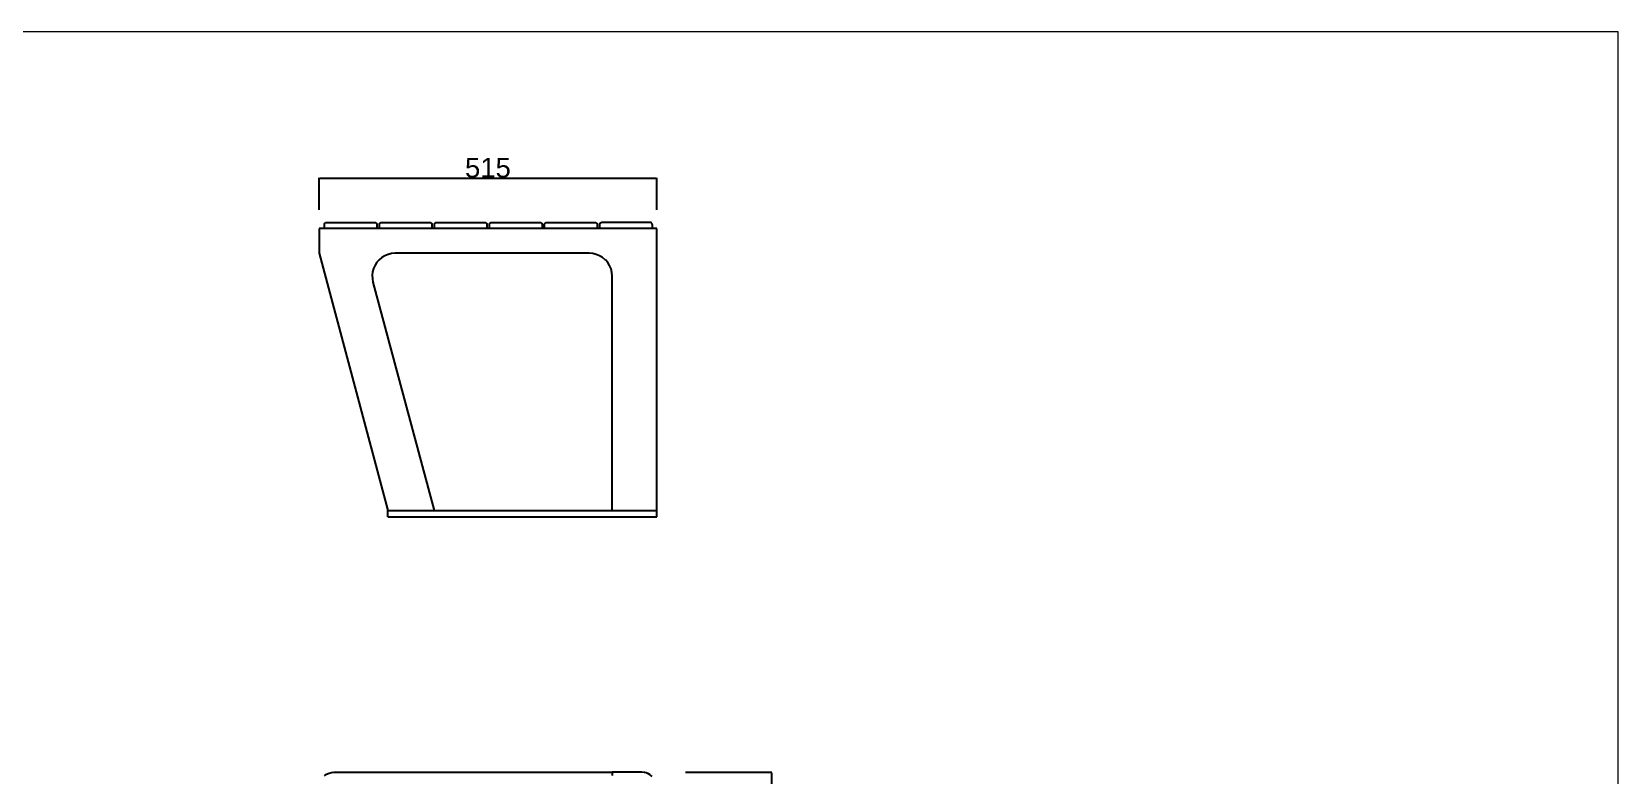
# Model space of a CAD drawing. Header units: millimetres. Extents: x 1348 to 6197, y -150 to 3238.
# Drawn here: x 3773 to 6193, y 2104 to 3238 of the extents above; entities that cross this region are included whole.
import ezdxf

# ---------------------------------------------------------------- set-up
doc = ezdxf.new("R2010")
doc.units = ezdxf.units.MM
doc.header["$MEASUREMENT"] = 0
doc.layers.add('Domyślny', color=7, linetype='Continuous', true_color=0x000000)
doc.layers.add('Utwórz2D linie widoczne', color=7, linetype='Continuous', true_color=0x000000)
doc.styles.add('Arial', font='arial.ttf')
doc.dimstyles.new('Domyślny', dxfattribs={"dimtxt": 30, "dimasz": 1, "dimexe": 0.5, "dimexo": 0.5, "dimgap": 0.25, "dimtad": 1, "dimtoh": 1, "dimdec": 0, "dimzin": 1, "dimdsep": 46, "dimtxsty": 'Arial', "dimcen": 0.5, "dimazin": 0, "dimtfac": 1, "dimtdec": 4, "dimtix": 1, "dimtmove": 1, "dimatfit": 3, "dimfxl": 0, "dimtolj": 1, "dimtzin": 1, "dimarcsym": 0})

# ---------------------------------------------------------------- blocks, each defined once
blk = doc.blocks.new('*D2')
at = {"layer": 'Defpoints', "color": 0}
for p in [(4726.2, 3015), (4211.2, 2966.1), (4726.2, 2966.1)]:
    blk.add_point(p, dxfattribs=at)
at = {"layer": 'Domyślny', "color": 0, "lineweight": -2}
for p, q in [((4211.2, 2966.6), (4211.2, 3015.5)), ((4212.2, 3015), (4725.2, 3015)), ((4726.2, 2966.6), (4726.2, 3015.5))]:
    blk.add_line(p, q, dxfattribs=at)
at = {"layer": 'Domyślny', "color": 0}
for points in [[(4212.2, 3015.1), (4212.2, 3014.8), (4211.2, 3015)], [(4725.2, 3014.8), (4725.2, 3015.1), (4726.2, 3015)]]:
    blk.add_solid(points, dxfattribs=at)
at = {"layer": 'Domyślny', "color": 0, "insert": (4468.7, 3030.5), "char_height": 30, "attachment_point": 5, "style": 'Arial'}
blk.add_mtext('\\A1;515', dxfattribs=at)
blk = doc.blocks.new('*D3')
at = {"layer": 'Defpoints', "color": 0}
for p in [(4769.5, 2109.1), (4769.5, 565.1), (4901.3, 565.1)]:
    blk.add_point(p, dxfattribs=at)
at = {"layer": 'Domyślny', "color": 0, "lineweight": -2}
for p, q in [((4770, 2109.1), (4901.8, 2109.1)), ((4901.3, 2108.1), (4901.3, 566.1)), ((4770, 565.1), (4901.8, 565.1))]:
    blk.add_line(p, q, dxfattribs=at)
at = {"layer": 'Domyślny', "color": 0}
for points in [[(4901.4, 2108.1), (4901.1, 2108.1), (4901.3, 2109.1)], [(4901.1, 566.1), (4901.4, 566.1), (4901.3, 565.1)]]:
    blk.add_solid(points, dxfattribs=at)
at = {"layer": 'Domyślny', "color": 0, "insert": (4885.7, 1337.1), "char_height": 30, "attachment_point": 5, "rotation": 90, "style": 'Arial'}
blk.add_mtext('\\A1;1544', dxfattribs=at)

msp = doc.modelspace()

# ---------------------------------------------------------------- linework, layer by layer
at = {"layer": 'Domyślny', "color": 18, "lineweight": 15, "true_color": 0x000000}
for p, q in [((6192.9, 3238), (1348.2, 3238)), ((6192.9, -149.9), (6192.9, 3238))]:
    msp.add_line(p, q, dxfattribs=at)
at = {"layer": 'Domyślny'}
msp.add_line((4703.2, 2508.2), (4726.2, 2508.2), dxfattribs=at)
at = {"layer": 'Utwórz2D linie widoczne'}
for p, q in [((4211.5, 2938.2), (4211.2, 2938.2)), ((4211.2, 2938.2), (4211.2, 2900.2)), ((4212.6, 2938.2), (4211.5, 2938.2)), ((4214.3, 2938.2), (4212.6, 2938.2)), ((4216.6, 2938.2), (4214.3, 2938.2)), ((4219.4, 2938.2), (4216.6, 2938.2)), ((4219.2, 2944.8), (4219.3, 2944.9)), ((4219.2, 2944.7), (4219.2, 2944.8)), ((4219.2, 2944.6), (4219.2, 2944.7)), ((4219.2, 2944.5), (4219.2, 2944.6)), ((4219.2, 2944.4), (4219.2, 2944.5)), ((4219.2, 2944.3), (4219.2, 2944.4)), ((4219.2, 2938.2), (4219.2, 2944.3)), ((4219.3, 2945.2), (4219.4, 2945.3)), ((4219.3, 2945.1), (4219.3, 2945.2)), ((4219.3, 2945), (4219.3, 2945.1)), ((4219.3, 2944.9), (4219.3, 2945)), ((4219.4, 2945.4), (4219.5, 2945.5)), ((4219.4, 2945.3), (4219.4, 2945.4)), ((4222.7, 2938.2), (4219.4, 2938.2)), ((4219.5, 2945.7), (4219.6, 2945.8)), ((4219.5, 2945.6), (4219.5, 2945.7)), ((4219.5, 2945.5), (4219.5, 2945.6)), ((4219.6, 2945.9), (4219.7, 2946)), ((4219.6, 2945.8), (4219.6, 2945.9)), ((4219.7, 2946), (4219.8, 2946.1)), ((4219.8, 2946.1), (4219.9, 2946.2)), ((4219.8, 2946.1), (4219.8, 2946.1)), ((4219.9, 2946.3), (4220, 2946.4)), ((4219.9, 2946.2), (4219.9, 2946.3)), ((4220, 2946.4), (4220.1, 2946.4)), ((4220.1, 2946.4), (4220.2, 2946.5)), ((4220.2, 2946.6), (4220.3, 2946.7)), ((4220.2, 2946.5), (4220.2, 2946.6)), ((4220.3, 2946.7), (4220.4, 2946.7)), ((4220.4, 2946.7), (4220.5, 2946.8)), ((4220.5, 2946.8), (4220.6, 2946.8)), ((4220.6, 2946.8), (4220.6, 2946.9)), ((4220.6, 2946.9), (4220.7, 2946.9)), ((4220.7, 2946.9), (4220.8, 2947)), ((4220.8, 2947), (4220.9, 2947)), ((4220.9, 2947), (4221, 2947.1)), ((4221, 2947.1), (4221.1, 2947.1)), ((4221.1, 2947.1), (4221.2, 2947.2)), ((4221.2, 2947.2), (4221.3, 2947.2)), ((4221.3, 2947.2), (4221.4, 2947.2)), ((4221.4, 2947.2), (4221.5, 2947.2)), ((4221.5, 2947.2), (4221.6, 2947.3)), ((4221.6, 2947.3), (4221.7, 2947.3)), ((4221.7, 2947.3), (4221.8, 2947.3)), ((4221.8, 2947.3), (4221.9, 2947.3)), ((4221.9, 2947.3), (4222, 2947.3)), ((4222, 2947.3), (4222.1, 2947.3)), ((4222.1, 2947.3), (4222.2, 2947.3)), ((4222.2, 2947.3), (4239.2, 2947.3)), ((4226.3, 2938.2), (4222.7, 2938.2)), ((4230.2, 2938.2), (4226.3, 2938.2)), ((4234.2, 2938.2), (4230.2, 2938.2)), ((4658.2, 2938.2), (4234.2, 2938.2)), ((4239.2, 2947.3), (4296.2, 2947.3)), ((4296.2, 2947.3), (4296.3, 2947.3)), ((4296.3, 2947.3), (4296.4, 2947.3)), ((4296.4, 2947.3), (4296.5, 2947.3)), ((4296.5, 2947.3), (4296.6, 2947.3)), ((4296.6, 2947.3), (4296.7, 2947.3)), ((4296.7, 2947.3), (4296.8, 2947.3)), ((4296.8, 2947.3), (4296.9, 2947.2)), ((4296.9, 2947.2), (4297, 2947.2)), ((4297, 2947.2), (4297.1, 2947.2)), ((4297.1, 2947.2), (4297.2, 2947.2)), ((4297.2, 2947.2), (4297.3, 2947.1)), ((4297.3, 2947.1), (4297.4, 2947.1)), ((4297.4, 2947.1), (4297.5, 2947)), ((4297.5, 2947), (4297.6, 2947)), ((4297.6, 2947), (4297.7, 2946.9)), ((4297.7, 2946.9), (4297.8, 2946.9)), ((4297.8, 2946.9), (4297.8, 2946.8)), ((4297.8, 2946.8), (4297.9, 2946.8)), ((4297.9, 2946.8), (4298, 2946.7)), ((4298, 2946.7), (4298.1, 2946.7)), ((4298.1, 2946.7), (4298.2, 2946.6)), ((4298.2, 2946.6), (4298.2, 2946.5)), ((4298.2, 2946.5), (4298.3, 2946.4)), ((4298.3, 2946.4), (4298.4, 2946.4)), ((4298.4, 2946.4), (4298.5, 2946.3)), ((4298.5, 2946.3), (4298.5, 2946.2)), ((4298.5, 2946.2), (4298.6, 2946.1)), ((4298.6, 2946.1), (4298.7, 2946.1)), ((4298.7, 2946.1), (4298.7, 2946)), ((4298.7, 2946), (4298.8, 2945.9)), ((4298.8, 2945.9), (4298.8, 2945.8)), ((4298.8, 2945.8), (4298.9, 2945.7)), ((4298.9, 2945.7), (4298.9, 2945.6)), ((4298.9, 2945.6), (4299, 2945.5)), ((4299, 2945.5), (4299, 2945.4)), ((4299, 2945.4), (4299, 2945.3)), ((4299, 2945.3), (4299.1, 2945.2)), ((4299.1, 2945.2), (4299.1, 2945.1)), ((4299.1, 2945.1), (4299.1, 2945)), ((4299.1, 2945), (4299.1, 2944.9)), ((4299.1, 2944.9), (4299.2, 2944.8)), ((4299.2, 2944.8), (4299.2, 2944.7)), ((4299.2, 2944.7), (4299.2, 2944.6)), ((4299.2, 2944.6), (4299.2, 2944.5)), ((4299.2, 2944.5), (4299.2, 2944.4)), ((4299.2, 2944.4), (4299.2, 2944.3)), ((4299.2, 2944.3), (4299.2, 2938.2)), ((4303.2, 2944.8), (4303.3, 2944.9)), ((4303.2, 2944.7), (4303.2, 2944.8)), ((4303.2, 2944.6), (4303.2, 2944.7)), ((4303.2, 2944.5), (4303.2, 2944.6)), ((4303.2, 2944.4), (4303.2, 2944.5)), ((4303.2, 2944.3), (4303.2, 2944.4)), ((4303.2, 2938.2), (4303.2, 2944.3)), ((4303.3, 2945.2), (4303.4, 2945.3)), ((4303.3, 2945.1), (4303.3, 2945.2)), ((4303.3, 2945), (4303.3, 2945.1)), ((4303.3, 2944.9), (4303.3, 2945)), ((4303.4, 2945.4), (4303.5, 2945.5)), ((4303.4, 2945.3), (4303.4, 2945.4)), ((4303.5, 2945.7), (4303.6, 2945.8)), ((4303.5, 2945.6), (4303.5, 2945.7)), ((4303.5, 2945.5), (4303.5, 2945.6)), ((4303.6, 2945.9), (4303.7, 2946)), ((4303.6, 2945.8), (4303.6, 2945.9)), ((4303.7, 2946), (4303.8, 2946.1)), ((4303.8, 2946.1), (4303.9, 2946.2)), ((4303.8, 2946.1), (4303.8, 2946.1)), ((4303.9, 2946.3), (4304, 2946.4)), ((4303.9, 2946.2), (4303.9, 2946.3)), ((4304, 2946.4), (4304.1, 2946.4)), ((4304.1, 2946.4), (4304.2, 2946.5)), ((4304.2, 2946.6), (4304.3, 2946.7)), ((4304.2, 2946.5), (4304.2, 2946.6)), ((4304.3, 2946.7), (4304.4, 2946.7)), ((4304.4, 2946.7), (4304.5, 2946.8)), ((4304.5, 2946.8), (4304.6, 2946.8)), ((4304.6, 2946.8), (4304.6, 2946.9)), ((4304.6, 2946.9), (4304.7, 2946.9)), ((4304.7, 2946.9), (4304.8, 2947)), ((4304.8, 2947), (4304.9, 2947)), ((4304.9, 2947), (4305, 2947.1)), ((4305, 2947.1), (4305.1, 2947.1)), ((4305.1, 2947.1), (4305.2, 2947.2)), ((4305.2, 2947.2), (4305.3, 2947.2)), ((4305.3, 2947.2), (4305.4, 2947.2)), ((4305.4, 2947.2), (4305.5, 2947.2)), ((4305.5, 2947.2), (4305.6, 2947.3)), ((4305.6, 2947.3), (4305.7, 2947.3)), ((4305.7, 2947.3), (4305.8, 2947.3)), ((4305.8, 2947.3), (4305.9, 2947.3)), ((4305.9, 2947.3), (4306, 2947.3)), ((4306, 2947.3), (4306.1, 2947.3)), ((4306.1, 2947.3), (4306.2, 2947.3)), ((4306.2, 2947.3), (4380.2, 2947.3)), ((4380.2, 2947.3), (4380.3, 2947.3)), ((4380.3, 2947.3), (4380.4, 2947.3)), ((4380.4, 2947.3), (4380.5, 2947.3)), ((4380.5, 2947.3), (4380.6, 2947.3)), ((4380.6, 2947.3), (4380.7, 2947.3)), ((4380.7, 2947.3), (4380.8, 2947.3)), ((4380.8, 2947.3), (4380.9, 2947.2)), ((4380.9, 2947.2), (4381, 2947.2)), ((4381, 2947.2), (4381.1, 2947.2)), ((4381.1, 2947.2), (4381.2, 2947.2)), ((4381.2, 2947.2), (4381.3, 2947.1)), ((4381.3, 2947.1), (4381.4, 2947.1)), ((4381.4, 2947.1), (4381.5, 2947)), ((4381.5, 2947), (4381.6, 2947)), ((4381.6, 2947), (4381.7, 2946.9)), ((4381.7, 2946.9), (4381.8, 2946.9)), ((4381.8, 2946.9), (4381.8, 2946.8)), ((4381.8, 2946.8), (4381.9, 2946.8)), ((4381.9, 2946.8), (4382, 2946.7)), ((4382, 2946.7), (4382.1, 2946.7)), ((4382.1, 2946.7), (4382.2, 2946.6)), ((4382.2, 2946.6), (4382.2, 2946.5)), ((4382.2, 2946.5), (4382.3, 2946.4)), ((4382.3, 2946.4), (4382.4, 2946.4)), ((4382.4, 2946.4), (4382.5, 2946.3)), ((4382.5, 2946.3), (4382.5, 2946.2)), ((4382.5, 2946.2), (4382.6, 2946.1)), ((4382.6, 2946.1), (4382.7, 2946.1)), ((4382.7, 2946.1), (4382.7, 2946)), ((4382.7, 2946), (4382.8, 2945.9)), ((4382.8, 2945.9), (4382.8, 2945.8)), ((4382.8, 2945.8), (4382.9, 2945.7)), ((4382.9, 2945.7), (4382.9, 2945.6)), ((4382.9, 2945.6), (4383, 2945.5)), ((4383, 2945.5), (4383, 2945.4)), ((4383, 2945.4), (4383, 2945.3)), ((4383, 2945.3), (4383.1, 2945.2)), ((4383.1, 2945.2), (4383.1, 2945.1)), ((4383.1, 2945.1), (4383.1, 2945)), ((4383.1, 2945), (4383.1, 2944.9)), ((4383.1, 2944.9), (4383.2, 2944.8)), ((4383.2, 2944.8), (4383.2, 2944.7)), ((4383.2, 2944.7), (4383.2, 2944.6)), ((4383.2, 2944.6), (4383.2, 2944.5)), ((4383.2, 2944.5), (4383.2, 2944.4)), ((4383.2, 2944.4), (4383.2, 2944.3)), ((4383.2, 2944.3), (4383.2, 2938.2)), ((4387.2, 2944.8), (4387.3, 2944.9)), ((4387.2, 2944.7), (4387.2, 2944.8)), ((4387.2, 2944.6), (4387.2, 2944.7)), ((4387.2, 2944.5), (4387.2, 2944.6)), ((4387.2, 2944.4), (4387.2, 2944.5)), ((4387.2, 2944.3), (4387.2, 2944.4)), ((4387.2, 2938.2), (4387.2, 2944.3)), ((4387.3, 2945.2), (4387.4, 2945.3)), ((4387.3, 2945.1), (4387.3, 2945.2)), ((4387.3, 2945), (4387.3, 2945.1)), ((4387.3, 2944.9), (4387.3, 2945)), ((4387.4, 2945.4), (4387.5, 2945.5)), ((4387.4, 2945.3), (4387.4, 2945.4)), ((4387.5, 2945.7), (4387.6, 2945.8)), ((4387.5, 2945.6), (4387.5, 2945.7)), ((4387.5, 2945.5), (4387.5, 2945.6)), ((4387.6, 2945.9), (4387.7, 2946)), ((4387.6, 2945.8), (4387.6, 2945.9)), ((4387.7, 2946), (4387.8, 2946.1)), ((4387.8, 2946.1), (4387.9, 2946.2)), ((4387.8, 2946.1), (4387.8, 2946.1)), ((4387.9, 2946.3), (4388, 2946.4)), ((4387.9, 2946.2), (4387.9, 2946.3)), ((4388, 2946.4), (4388.1, 2946.4)), ((4388.1, 2946.4), (4388.2, 2946.5)), ((4388.2, 2946.6), (4388.3, 2946.7)), ((4388.2, 2946.5), (4388.2, 2946.6)), ((4388.3, 2946.7), (4388.4, 2946.7)), ((4388.4, 2946.7), (4388.5, 2946.8)), ((4388.5, 2946.8), (4388.6, 2946.8)), ((4388.6, 2946.8), (4388.6, 2946.9)), ((4388.6, 2946.9), (4388.7, 2946.9)), ((4388.7, 2946.9), (4388.8, 2947)), ((4388.8, 2947), (4388.9, 2947)), ((4388.9, 2947), (4389, 2947.1)), ((4389, 2947.1), (4389.1, 2947.1)), ((4389.1, 2947.1), (4389.2, 2947.2)), ((4389.2, 2947.2), (4389.3, 2947.2)), ((4389.3, 2947.2), (4389.4, 2947.2)), ((4389.4, 2947.2), (4389.5, 2947.2)), ((4389.5, 2947.2), (4389.6, 2947.3)), ((4389.6, 2947.3), (4389.7, 2947.3)), ((4389.7, 2947.3), (4389.8, 2947.3)), ((4389.8, 2947.3), (4389.9, 2947.3)), ((4389.9, 2947.3), (4390, 2947.3)), ((4390, 2947.3), (4390.1, 2947.3)), ((4390.1, 2947.3), (4390.2, 2947.3)), ((4390.2, 2947.3), (4464.2, 2947.3)), ((4464.2, 2947.3), (4464.3, 2947.3)), ((4464.3, 2947.3), (4464.4, 2947.3)), ((4464.4, 2947.3), (4464.5, 2947.3)), ((4464.5, 2947.3), (4464.6, 2947.3)), ((4464.6, 2947.3), (4464.7, 2947.3)), ((4464.7, 2947.3), (4464.8, 2947.3)), ((4464.8, 2947.3), (4464.9, 2947.2)), ((4464.9, 2947.2), (4465, 2947.2)), ((4465, 2947.2), (4465.1, 2947.2)), ((4465.1, 2947.2), (4465.2, 2947.2)), ((4465.2, 2947.2), (4465.3, 2947.1)), ((4465.3, 2947.1), (4465.4, 2947.1)), ((4465.4, 2947.1), (4465.5, 2947)), ((4465.5, 2947), (4465.6, 2947)), ((4465.6, 2947), (4465.7, 2946.9)), ((4465.7, 2946.9), (4465.8, 2946.9)), ((4465.8, 2946.9), (4465.8, 2946.8)), ((4465.8, 2946.8), (4465.9, 2946.8)), ((4465.9, 2946.8), (4466, 2946.7)), ((4466, 2946.7), (4466.1, 2946.7)), ((4466.1, 2946.7), (4466.2, 2946.6)), ((4466.2, 2946.6), (4466.2, 2946.5)), ((4466.2, 2946.5), (4466.3, 2946.4)), ((4466.3, 2946.4), (4466.4, 2946.4)), ((4466.4, 2946.4), (4466.5, 2946.3)), ((4466.5, 2946.3), (4466.5, 2946.2)), ((4466.5, 2946.2), (4466.6, 2946.1)), ((4466.6, 2946.1), (4466.7, 2946.1)), ((4466.7, 2946.1), (4466.7, 2946)), ((4466.7, 2946), (4466.8, 2945.9)), ((4466.8, 2945.9), (4466.8, 2945.8)), ((4466.8, 2945.8), (4466.9, 2945.7)), ((4466.9, 2945.7), (4466.9, 2945.6)), ((4466.9, 2945.6), (4467, 2945.5)), ((4467, 2945.5), (4467, 2945.4)), ((4467, 2945.4), (4467, 2945.3)), ((4467, 2945.3), (4467.1, 2945.2)), ((4467.1, 2945.2), (4467.1, 2945.1)), ((4467.1, 2945.1), (4467.1, 2945)), ((4467.1, 2945), (4467.1, 2944.9)), ((4467.1, 2944.9), (4467.2, 2944.8)), ((4467.2, 2944.8), (4467.2, 2944.7)), ((4467.2, 2944.7), (4467.2, 2944.6)), ((4467.2, 2944.6), (4467.2, 2944.5)), ((4467.2, 2944.5), (4467.2, 2944.4)), ((4467.2, 2944.4), (4467.2, 2944.3)), ((4467.2, 2944.3), (4467.2, 2938.2)), ((4471.2, 2944.8), (4471.3, 2944.9)), ((4471.2, 2944.7), (4471.2, 2944.8)), ((4471.2, 2944.6), (4471.2, 2944.7)), ((4471.2, 2944.5), (4471.2, 2944.6)), ((4471.2, 2944.4), (4471.2, 2944.5)), ((4471.2, 2944.3), (4471.2, 2944.4)), ((4471.2, 2938.2), (4471.2, 2944.3)), ((4471.3, 2945.2), (4471.4, 2945.3)), ((4471.3, 2945.1), (4471.3, 2945.2)), ((4471.3, 2945), (4471.3, 2945.1)), ((4471.3, 2944.9), (4471.3, 2945)), ((4471.4, 2945.4), (4471.5, 2945.5)), ((4471.4, 2945.3), (4471.4, 2945.4)), ((4471.5, 2945.7), (4471.6, 2945.8)), ((4471.5, 2945.6), (4471.5, 2945.7)), ((4471.5, 2945.5), (4471.5, 2945.6)), ((4471.6, 2945.9), (4471.7, 2946)), ((4471.6, 2945.8), (4471.6, 2945.9)), ((4471.7, 2946), (4471.8, 2946.1)), ((4471.8, 2946.1), (4471.9, 2946.2)), ((4471.8, 2946.1), (4471.8, 2946.1)), ((4471.9, 2946.3), (4472, 2946.4)), ((4471.9, 2946.2), (4471.9, 2946.3)), ((4472, 2946.4), (4472.1, 2946.4)), ((4472.1, 2946.4), (4472.2, 2946.5)), ((4472.2, 2946.6), (4472.3, 2946.7)), ((4472.2, 2946.5), (4472.2, 2946.6)), ((4472.3, 2946.7), (4472.4, 2946.7)), ((4472.4, 2946.7), (4472.5, 2946.8)), ((4472.5, 2946.8), (4472.6, 2946.8)), ((4472.6, 2946.8), (4472.6, 2946.9)), ((4472.6, 2946.9), (4472.7, 2946.9)), ((4472.7, 2946.9), (4472.8, 2947)), ((4472.8, 2947), (4472.9, 2947)), ((4472.9, 2947), (4473, 2947.1)), ((4473, 2947.1), (4473.1, 2947.1)), ((4473.1, 2947.1), (4473.2, 2947.2)), ((4473.2, 2947.2), (4473.3, 2947.2)), ((4473.3, 2947.2), (4473.4, 2947.2)), ((4473.4, 2947.2), (4473.5, 2947.2)), ((4473.5, 2947.2), (4473.6, 2947.3)), ((4473.6, 2947.3), (4473.7, 2947.3)), ((4473.7, 2947.3), (4473.8, 2947.3)), ((4473.8, 2947.3), (4473.9, 2947.3)), ((4473.9, 2947.3), (4474, 2947.3)), ((4474, 2947.3), (4474.1, 2947.3)), ((4474.1, 2947.3), (4474.2, 2947.3)), ((4474.2, 2947.3), (4548.2, 2947.3)), ((4548.2, 2947.3), (4548.3, 2947.3)), ((4548.3, 2947.3), (4548.4, 2947.3)), ((4548.4, 2947.3), (4548.5, 2947.3)), ((4548.5, 2947.3), (4548.6, 2947.3)), ((4548.6, 2947.3), (4548.7, 2947.3)), ((4548.7, 2947.3), (4548.8, 2947.3)), ((4548.8, 2947.3), (4548.9, 2947.2)), ((4548.9, 2947.2), (4549, 2947.2)), ((4549, 2947.2), (4549.1, 2947.2)), ((4549.1, 2947.2), (4549.2, 2947.2)), ((4549.2, 2947.2), (4549.3, 2947.1)), ((4549.3, 2947.1), (4549.4, 2947.1)), ((4549.4, 2947.1), (4549.5, 2947)), ((4549.5, 2947), (4549.6, 2947)), ((4549.6, 2947), (4549.7, 2946.9)), ((4549.7, 2946.9), (4549.8, 2946.9)), ((4549.8, 2946.9), (4549.8, 2946.8)), ((4549.8, 2946.8), (4549.9, 2946.8)), ((4549.9, 2946.8), (4550, 2946.7)), ((4550, 2946.7), (4550.1, 2946.7)), ((4550.1, 2946.7), (4550.2, 2946.6)), ((4550.2, 2946.6), (4550.2, 2946.5)), ((4550.2, 2946.5), (4550.3, 2946.4)), ((4550.3, 2946.4), (4550.4, 2946.4)), ((4550.4, 2946.4), (4550.5, 2946.3)), ((4550.5, 2946.3), (4550.5, 2946.2)), ((4550.5, 2946.2), (4550.6, 2946.1)), ((4550.6, 2946.1), (4550.7, 2946.1)), ((4550.7, 2946.1), (4550.7, 2946)), ((4550.7, 2946), (4550.8, 2945.9)), ((4550.8, 2945.9), (4550.8, 2945.8)), ((4550.8, 2945.8), (4550.9, 2945.7)), ((4550.9, 2945.7), (4550.9, 2945.6)), ((4550.9, 2945.6), (4551, 2945.5)), ((4551, 2945.5), (4551, 2945.4)), ((4551, 2945.4), (4551, 2945.3)), ((4551, 2945.3), (4551.1, 2945.2)), ((4551.1, 2945.2), (4551.1, 2945.1)), ((4551.1, 2945.1), (4551.1, 2945)), ((4551.1, 2945), (4551.1, 2944.9)), ((4551.1, 2944.9), (4551.2, 2944.8)), ((4551.2, 2944.8), (4551.2, 2944.7)), ((4551.2, 2944.7), (4551.2, 2944.6)), ((4551.2, 2944.6), (4551.2, 2944.5)), ((4551.2, 2944.5), (4551.2, 2944.4)), ((4551.2, 2944.4), (4551.2, 2944.3)), ((4551.2, 2944.3), (4551.2, 2938.2)), ((4555.2, 2944.9), (4555.3, 2945)), ((4555.2, 2944.8), (4555.2, 2944.9)), ((4555.2, 2944.7), (4555.2, 2944.8)), ((4555.2, 2944.6), (4555.2, 2944.7)), ((4555.2, 2944.5), (4555.2, 2944.6)), ((4555.2, 2944.4), (4555.2, 2944.5)), ((4555.2, 2944.3), (4555.2, 2944.4)), ((4555.2, 2938.2), (4555.2, 2944.3)), ((4555.3, 2945.3), (4555.4, 2945.4)), ((4555.3, 2945.2), (4555.3, 2945.3)), ((4555.3, 2945.1), (4555.3, 2945.2)), ((4555.3, 2945), (4555.3, 2945.1)), ((4555.4, 2945.5), (4555.5, 2945.6)), ((4555.4, 2945.4), (4555.4, 2945.5)), ((4555.5, 2945.7), (4555.6, 2945.8)), ((4555.5, 2945.6), (4555.5, 2945.7)), ((4555.6, 2945.9), (4555.7, 2946)), ((4555.6, 2945.8), (4555.6, 2945.9)), ((4555.7, 2946), (4555.7, 2946.1)), ((4555.7, 2946.1), (4555.8, 2946.1)), ((4555.8, 2946.2), (4555.9, 2946.3)), ((4555.8, 2946.1), (4555.8, 2946.2)), ((4555.9, 2946.3), (4556, 2946.4)), ((4556, 2946.4), (4556.1, 2946.5)), ((4556, 2946.4), (4556, 2946.4)), ((4556.1, 2946.5), (4556.2, 2946.6)), ((4556.2, 2946.6), (4556.3, 2946.7)), ((4556.3, 2946.7), (4556.4, 2946.7)), ((4556.4, 2946.7), (4556.4, 2946.8)), ((4556.4, 2946.8), (4556.5, 2946.8)), ((4556.5, 2946.8), (4556.6, 2946.9)), ((4556.6, 2946.9), (4556.7, 2946.9)), ((4556.7, 2946.9), (4556.8, 2947)), ((4556.8, 2947), (4556.9, 2947)), ((4556.9, 2947), (4557, 2947.1)), ((4557, 2947.1), (4557.1, 2947.1)), ((4557.1, 2947.1), (4557.2, 2947.2)), ((4557.2, 2947.2), (4557.3, 2947.2)), ((4557.3, 2947.2), (4557.4, 2947.2)), ((4557.4, 2947.2), (4557.5, 2947.2)), ((4557.5, 2947.2), (4557.6, 2947.3)), ((4557.6, 2947.3), (4557.7, 2947.3)), ((4557.7, 2947.3), (4557.8, 2947.3)), ((4557.8, 2947.3), (4557.9, 2947.3)), ((4557.9, 2947.3), (4558, 2947.3)), ((4558, 2947.3), (4558.1, 2947.3)), ((4558.1, 2947.3), (4558.2, 2947.3)), ((4558.2, 2947.3), (4632.2, 2947.3)), ((4632.2, 2947.3), (4632.3, 2947.3)), ((4632.3, 2947.3), (4632.4, 2947.3)), ((4632.4, 2947.3), (4632.5, 2947.3)), ((4632.5, 2947.3), (4632.6, 2947.3)), ((4632.6, 2947.3), (4632.7, 2947.3)), ((4632.7, 2947.3), (4632.8, 2947.3)), ((4632.8, 2947.3), (4632.9, 2947.2)), ((4632.9, 2947.2), (4633, 2947.2)), ((4633, 2947.2), (4633.1, 2947.2)), ((4633.1, 2947.2), (4633.2, 2947.2)), ((4633.2, 2947.2), (4633.3, 2947.1)), ((4633.3, 2947.1), (4633.4, 2947.1)), ((4633.4, 2947.1), (4633.5, 2947)), ((4633.5, 2947), (4633.5, 2947)), ((4633.5, 2947), (4633.6, 2946.9)), ((4633.6, 2946.9), (4633.7, 2946.9)), ((4633.7, 2946.9), (4633.8, 2946.8)), ((4633.8, 2946.8), (4633.9, 2946.8)), ((4633.9, 2946.8), (4634, 2946.7)), ((4634, 2946.7), (4634.1, 2946.7)), ((4634.1, 2946.7), (4634.1, 2946.6)), ((4634.1, 2946.6), (4634.2, 2946.5)), ((4634.2, 2946.5), (4634.3, 2946.4)), ((4634.3, 2946.4), (4634.4, 2946.4)), ((4634.4, 2946.4), (4634.4, 2946.3)), ((4634.4, 2946.3), (4634.5, 2946.2)), ((4634.5, 2946.2), (4634.6, 2946.1)), ((4634.6, 2946.1), (4634.6, 2946.1)), ((4634.6, 2946.1), (4634.7, 2946)), ((4634.7, 2946), (4634.7, 2945.9)), ((4634.7, 2945.9), (4634.8, 2945.8)), ((4634.8, 2945.8), (4634.8, 2945.7)), ((4634.8, 2945.7), (4634.9, 2945.6)), ((4634.9, 2945.6), (4634.9, 2945.5)), ((4634.9, 2945.5), (4635, 2945.4)), ((4635, 2945.4), (4635, 2945.3)), ((4635, 2945.3), (4635, 2945.2)), ((4635, 2945.2), (4635.1, 2945.1)), ((4635.1, 2945.1), (4635.1, 2945)), ((4635.1, 2945), (4635.1, 2944.9)), ((4635.1, 2944.9), (4635.1, 2944.8)), ((4635.1, 2944.8), (4635.1, 2944.7)), ((4635.1, 2944.7), (4635.2, 2944.6)), ((4635.2, 2944.6), (4635.2, 2944.5)), ((4635.2, 2944.5), (4635.2, 2944.4)), ((4635.2, 2944.4), (4635.2, 2944.3)), ((4635.2, 2944.3), (4635.2, 2938.2)), ((4639.2, 2944.9), (4639.3, 2945)), ((4639.2, 2944.8), (4639.2, 2944.9)), ((4639.2, 2944.7), (4639.2, 2944.8)), ((4639.2, 2944.6), (4639.2, 2944.7)), ((4639.2, 2944.5), (4639.2, 2944.6)), ((4639.2, 2944.4), (4639.2, 2944.5)), ((4639.2, 2944.3), (4639.2, 2944.4)), ((4639.2, 2938.2), (4639.2, 2944.3)), ((4639.3, 2945.3), (4639.4, 2945.4)), ((4639.3, 2945.2), (4639.3, 2945.3)), ((4639.3, 2945.1), (4639.3, 2945.2)), ((4639.3, 2945), (4639.3, 2945.1)), ((4639.4, 2945.5), (4639.5, 2945.6)), ((4639.4, 2945.4), (4639.4, 2945.5)), ((4639.5, 2945.7), (4639.6, 2945.8)), ((4639.5, 2945.6), (4639.5, 2945.7)), ((4639.6, 2945.9), (4639.7, 2946)), ((4639.6, 2945.8), (4639.6, 2945.9)), ((4639.7, 2946), (4639.7, 2946.1)), ((4639.7, 2946.1), (4639.8, 2946.1)), ((4639.8, 2946.2), (4639.9, 2946.3)), ((4639.8, 2946.1), (4639.8, 2946.2)), ((4639.9, 2946.3), (4640, 2946.4)), ((4640, 2946.4), (4640.1, 2946.5)), ((4640, 2946.4), (4640, 2946.4)), ((4640.1, 2946.5), (4640.2, 2946.6)), ((4640.2, 2946.6), (4640.3, 2946.7)), ((4640.3, 2946.7), (4640.4, 2946.7)), ((4640.4, 2946.7), (4640.4, 2946.8)), ((4640.4, 2946.8), (4640.5, 2946.8)), ((4640.5, 2946.8), (4640.6, 2946.9)), ((4640.6, 2946.9), (4640.7, 2946.9)), ((4640.7, 2946.9), (4640.8, 2947)), ((4640.8, 2947), (4640.9, 2947)), ((4640.9, 2947), (4641, 2947.1)), ((4641, 2947.1), (4641.1, 2947.1)), ((4641.1, 2947.1), (4641.2, 2947.2)), ((4641.2, 2947.2), (4641.3, 2947.2)), ((4641.3, 2947.2), (4641.4, 2947.2)), ((4641.4, 2947.2), (4641.5, 2947.2)), ((4641.5, 2947.2), (4641.6, 2947.3)), ((4641.6, 2947.3), (4641.7, 2947.3)), ((4641.7, 2947.3), (4641.8, 2947.3)), ((4641.8, 2947.3), (4641.9, 2947.3)), ((4641.9, 2947.3), (4642, 2947.3)), ((4642, 2947.3), (4642.1, 2947.3)), ((4642.1, 2947.3), (4642.2, 2947.3)), ((4699.2, 2947.3), (4642.2, 2947.3)), ((4703.2, 2938.2), (4658.2, 2938.2)), ((4716.2, 2947.3), (4699.2, 2947.3)), ((4706.8, 2938.2), (4703.2, 2938.2)), ((4710.3, 2938.2), (4706.8, 2938.2)), ((4713.6, 2938.2), (4710.3, 2938.2)), ((4716.7, 2938.2), (4713.6, 2938.2)), ((4716.3, 2947.3), (4716.2, 2947.3)), ((4716.4, 2947.3), (4716.3, 2947.3)), ((4716.5, 2947.3), (4716.4, 2947.3)), ((4716.6, 2947.3), (4716.5, 2947.3)), ((4716.7, 2947.3), (4716.6, 2947.3)), ((4716.8, 2947.3), (4716.7, 2947.3)), ((4719.4, 2938.2), (4716.7, 2938.2)), ((4716.9, 2947.2), (4716.8, 2947.3)), ((4717, 2947.2), (4716.9, 2947.2)), ((4717.1, 2947.2), (4717, 2947.2)), ((4717.2, 2947.2), (4717.1, 2947.2)), ((4717.3, 2947.1), (4717.2, 2947.2)), ((4717.4, 2947.1), (4717.3, 2947.1)), ((4717.5, 2947), (4717.4, 2947.1)), ((4717.6, 2946.9), (4717.5, 2947)), ((4717.5, 2947), (4717.5, 2947)), ((4717.7, 2946.9), (4717.6, 2946.9)), ((4717.8, 2946.8), (4717.7, 2946.9)), ((4717.9, 2946.8), (4717.8, 2946.8)), ((4718, 2946.7), (4717.9, 2946.8)), ((4718.1, 2946.7), (4718, 2946.7)), ((4718.1, 2946.6), (4718.1, 2946.7)), ((4718.2, 2946.5), (4718.1, 2946.6)), ((4718.3, 2946.4), (4718.2, 2946.5)), ((4718.4, 2946.4), (4718.3, 2946.4)), ((4718.4, 2946.3), (4718.4, 2946.4)), ((4718.5, 2946.2), (4718.4, 2946.3)), ((4718.6, 2946.1), (4718.5, 2946.2)), ((4718.7, 2946), (4718.6, 2946.1)), ((4718.6, 2946.1), (4718.6, 2946.1)), ((4718.7, 2945.9), (4718.7, 2946)), ((4718.8, 2945.8), (4718.7, 2945.9)), ((4718.8, 2945.7), (4718.8, 2945.8)), ((4718.9, 2945.6), (4718.8, 2945.7)), ((4718.9, 2945.5), (4718.9, 2945.6)), ((4719, 2945.4), (4718.9, 2945.5)), ((4719, 2945.3), (4719, 2945.4)), ((4719, 2945.2), (4719, 2945.3)), ((4719.1, 2945.1), (4719, 2945.2)), ((4719.1, 2945), (4719.1, 2945.1)), ((4719.1, 2944.9), (4719.1, 2945)), ((4719.1, 2944.8), (4719.1, 2944.9)), ((4719.1, 2944.7), (4719.1, 2944.8)), ((4719.2, 2944.6), (4719.1, 2944.7)), ((4719.2, 2944.5), (4719.2, 2944.6)), ((4719.2, 2944.4), (4719.2, 2944.5)), ((4719.2, 2944.3), (4719.2, 2944.4)), ((4719.2, 2944.3), (4719.2, 2938.2)), ((4721.8, 2938.2), (4719.4, 2938.2)), ((4723.7, 2938.2), (4721.8, 2938.2)), ((4725, 2938.2), (4723.7, 2938.2)), ((4725.9, 2938.2), (4725, 2938.2)), ((4726.2, 2938.2), (4725.9, 2938.2)), ((4726.2, 2508.2), (4726.2, 2938.2)), ((4211.1, 2900.2), (4316.2, 2508.2)), ((4296.5, 2882.1), (4294.3, 2877.2)), ((4299.4, 2886.6), (4296.5, 2882.1)), ((4302.9, 2890.5), (4299.4, 2886.6)), ((4307.1, 2893.9), (4302.9, 2890.5)), ((4311.7, 2896.6), (4307.1, 2893.9)), ((4316.6, 2898.6), (4311.7, 2896.6)), ((4321.8, 2899.8), (4316.6, 2898.6)), ((4327.1, 2900.2), (4321.8, 2899.8)), ((4623.2, 2900.2), (4327.1, 2900.2)), ((4628.7, 2899.8), (4623.2, 2900.2)), ((4634, 2898.5), (4628.7, 2899.8)), ((4639.1, 2896.4), (4634, 2898.5)), ((4643.7, 2893.6), (4639.1, 2896.4)), ((4647.9, 2890), (4643.7, 2893.6)), ((4651.6, 2886), (4648.1, 2890.2)), ((4654.4, 2881.4), (4651.6, 2886)), ((4656.5, 2876.3), (4654.4, 2881.4)), ((4292.8, 2872.1), (4292.2, 2866.8)), ((4292.2, 2866.8), (4292.4, 2861.4)), ((4292.4, 2861.4), (4293.3, 2856.2)), ((4294.3, 2877.2), (4292.8, 2872.1)), ((4293.3, 2856.2), (4386.6, 2508.2)), ((4657.8, 2871), (4656.5, 2876.3)), ((4658.2, 2865.6), (4657.8, 2871)), ((4658.2, 2508.2), (4658.2, 2865.6)), ((4316.2, 2498.2), (4316.2, 2508.2)), ((4316.2, 2498.2), (4316.5, 2498.2)), ((4316.3, 2508.2), (4316.5, 2508.2)), ((4316.5, 2508.2), (4317.6, 2508.2)), ((4316.5, 2498.2), (4317.6, 2498.2)), ((4317.6, 2508.2), (4319.2, 2508.2)), ((4317.6, 2498.2), (4319.2, 2498.2)), ((4319.2, 2508.2), (4321.5, 2508.2)), ((4319.2, 2498.2), (4321.5, 2498.2)), ((4321.5, 2508.2), (4324.4, 2508.2)), ((4321.5, 2498.2), (4324.4, 2498.2)), ((4324.4, 2508.2), (4327.7, 2508.2)), ((4324.4, 2498.2), (4327.7, 2498.2)), ((4327.7, 2508.2), (4331.3, 2508.2)), ((4327.7, 2498.2), (4331.3, 2498.2)), ((4331.3, 2508.2), (4335.2, 2508.2)), ((4331.3, 2498.2), (4335.2, 2498.2)), ((4335.2, 2508.2), (4337.1, 2508.2)), ((4335.2, 2498.2), (4339.2, 2498.2)), ((4337.4, 2508.2), (4339.2, 2508.2)), ((4339.2, 2508.2), (4703.2, 2508.2)), ((4339.2, 2498.2), (4703.2, 2498.2)), ((4703.2, 2498.2), (4707.2, 2498.2)), ((4707.2, 2498.2), (4711, 2498.2)), ((4711, 2498.2), (4714.7, 2498.2)), ((4714.7, 2498.2), (4718, 2498.2)), ((4718, 2498.2), (4720.8, 2498.2)), ((4720.8, 2498.2), (4723.1, 2498.2)), ((4723.1, 2498.2), (4724.8, 2498.2)), ((4724.8, 2498.2), (4725.8, 2498.2)), ((4725.8, 2498.2), (4726.2, 2498.2)), ((4726.2, 2498.2), (4726.2, 2508.2)), ((4219.4, 2103.7), (4222.7, 2106)), ((4222.7, 2106), (4226.3, 2107.7)), ((4226.3, 2107.7), (4230.2, 2108.7)), ((4230.2, 2108.7), (4234.2, 2109.1)), ((4232, 2108.9), (4232.1, 2108.9)), ((4232.1, 2108.9), (4232.5, 2108.9)), ((4234.2, 2109.1), (4658.2, 2109.1)), ((4658.2, 2109.1), (4658.2, 2104.1)), ((4703.2, 2109.1), (4658.2, 2109.1)), ((4706.8, 2108.8), (4703.2, 2109.1)), ((4710.3, 2108), (4706.8, 2108.8)), ((4707.2, 2108.7), (4707, 2108.7)), ((4708.1, 2108.5), (4707.2, 2108.7)), ((4713.6, 2106.6), (4710.3, 2108)), ((4711, 2107.7), (4710.7, 2107.8)), ((4712, 2107.2), (4711, 2107.7)), ((4716.7, 2104.7), (4713.6, 2106.6)), ((4714.7, 2106), (4714.2, 2106.2)), ((4715.5, 2105.4), (4714.7, 2106)), ((4719.4, 2102.3), (4716.7, 2104.7))]:
    msp.add_line(p, q, dxfattribs=at)

# ---------------------------------------------------------------- dimensions: what is measured, and where the dimension line sits
at = {"layer": 'Domyślny'}
for p1, p2, distance, picture, middle in [((4211.2, 2966.1), (4726.2, 2966.1), 48.8, '*D2', (4468.7, 3030.5)), ((4769.5, 2109.1), (4769.5, 565.1), 131.8, '*D3', (4885.7, 1337.1))]:
    dim = msp.add_aligned_dim(p1=p1, p2=p2, distance=distance, dimstyle='Domyślny', dxfattribs=at)
    dim.commit()
    dim.dimension.update_dxf_attribs({"geometry": picture, "text_midpoint": middle})

doc.saveas('drawing.dxf')
